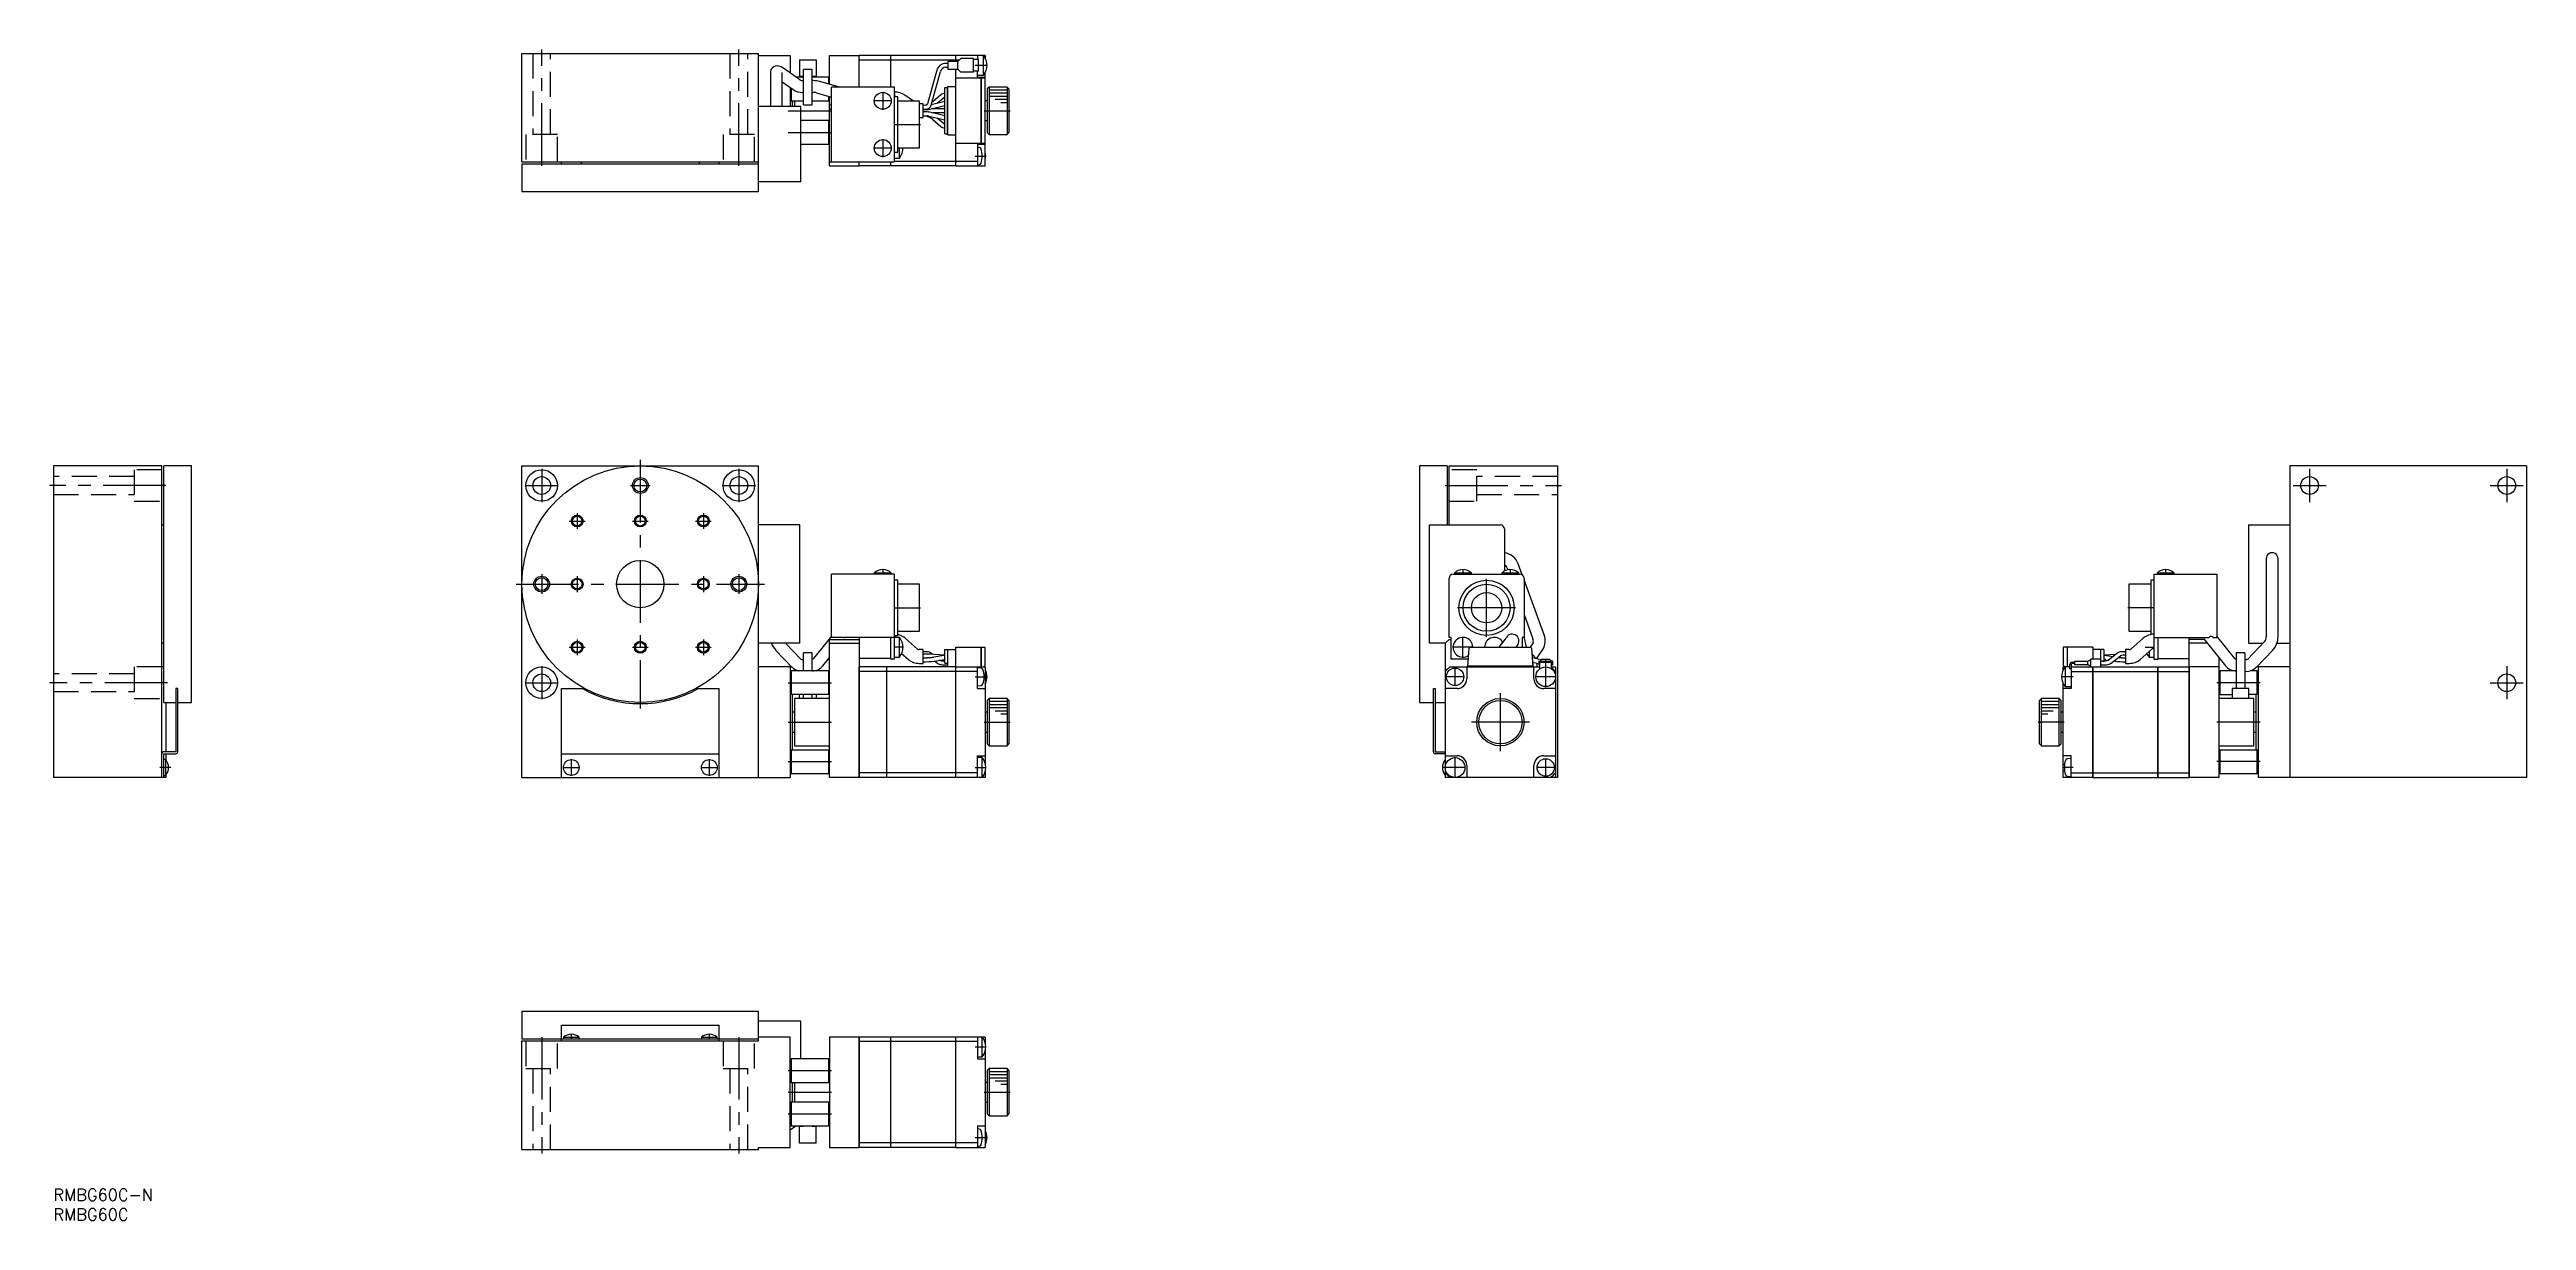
# Model space of a CAD drawing. Extents: x -1 to 627, y -8 to 289.
import ezdxf

# ---------------------------------------------------------------- set-up
doc = ezdxf.new("R2010")
doc.units = 0
doc.header["$LTSCALE"] = 0.5
doc.linetypes.add('CENTER', pattern=[50.8, 31.75, -6.35, 6.35, -6.35])
doc.linetypes.add('DASHED', pattern=[19.05, 12.7, -6.35])
for name, color, linetype in [('MSM_CENTER', 1, 'CENTER'), ('MSM_CONTINUOUS', 7, 'CONTINUOUS'), ('MSM_DASHED', 4, 'DASHED'), ('MSM_NARROW', 5, 'CONTINUOUS'), ('MSM_PART_NUMBER', 7, 'CONTINUOUS')]:
    doc.layers.add(name, color=color, linetype=linetype)
doc.styles.get("Standard").update_dxf_attribs({"font": 'txt.shx', "height": 3, "bigfont": 'bigfont.shx'})

# ---------------------------------------------------------------- blocks, each defined once
blk = doc.blocks.new('*U75')
at = {"layer": 'MSM_PART_NUMBER'}
blk.add_text('RMBG60C-N', height=3, dxfattribs=at).set_placement((0, -3))
blk = doc.blocks.new('*U76')
at = {"layer": 'MSM_PART_NUMBER'}
blk.add_text('RMBG60C', height=3, dxfattribs=at).set_placement((0, -8))

msp = doc.modelspace()

# ---------------------------------------------------------------- linework, layer by layer
at = {"layer": 'MSM_CENTER'}
for p, q in [((123.81, 259.38), (123.81, 288.88)), ((173.81, 259.38), (173.81, 288.88)), ((233.73, 284.88), (236.83, 284.88)), ((210.31, 278.14), (210.31, 273.62)), ((186.31, 273.38), (197.31, 273.38)), ((212.57, 275.88), (208.06, 275.88)), ((236.01, 273.38), (242.61, 273.38)), ((186.31, 267.88), (197.31, 267.88)), ((212.57, 263.88), (208.06, 263.88)), ((210.31, 266.14), (210.31, 261.62)), ((213.27, 269.88), (219.89, 269.88)), ((233.73, 261.88), (236.52, 261.88)), ((123.81, 182.54), (123.81, 174.14)), ((148.81, 184.84), (148.81, 121.84)), ((173.81, 182.54), (173.81, 174.14)), ((572.14, 182.54), (572.14, 174.14)), ((622.14, 182.54), (622.14, 174.14)), ((28.5, 178.34), (-1, 178.34)), ((119.61, 178.34), (128.01, 178.34)), ((146.31, 178.34), (151.31, 178.34)), ((169.61, 178.34), (178.01, 178.34)), ((352.93, 178.34), (382.43, 178.34)), ((567.94, 178.34), (576.34, 178.34)), ((617.94, 178.34), (626.34, 178.34)), ((132.81, 171.34), (132.81, 167.34)), ((164.81, 171.34), (164.81, 167.34)), ((130.81, 169.34), (134.81, 169.34)), ((146.81, 169.34), (150.81, 169.34)), ((162.81, 169.34), (166.81, 169.34)), ((210.31, 157.1), (210.31, 155.78)), ((357.43, 157.1), (357.43, 155.78)), ((369.43, 157.1), (369.43, 155.78)), ((535.64, 157.1), (535.64, 155.78)), ((117.31, 153.34), (180.31, 153.34)), ((123.81, 155.84), (123.81, 150.84)), ((132.81, 155.34), (132.81, 151.34)), ((164.81, 155.34), (164.81, 151.34)), ((173.81, 155.84), (173.81, 150.84)), ((363.43, 139.99), (363.43, 154.69)), ((213.27, 147.34), (219.89, 147.34)), ((370.78, 147.34), (356.08, 147.34)), ((532.68, 147.34), (526.07, 147.34)), ((132.81, 139.34), (132.81, 135.34)), ((164.81, 139.34), (164.81, 135.34)), ((357.43, 134.71), (357.43, 139.96)), ((123.81, 132.54), (123.81, 124.14)), ((130.81, 137.34), (134.81, 137.34)), ((146.81, 137.34), (150.81, 137.34)), ((162.81, 137.34), (166.81, 137.34)), ((215.52, 137.34), (213.21, 137.34)), ((360.05, 137.34), (354.8, 137.34)), ((355.43, 127.52), (355.43, 132.16)), ((378.43, 127.21), (378.43, 134.39)), ((530.44, 137.34), (532.75, 137.34)), ((622.14, 132.54), (622.14, 124.14)), ((28.88, 128.34), (-1, 128.34)), ((119.61, 128.34), (128.01, 128.34)), ((186.31, 128.34), (197.31, 128.34)), ((233.73, 129.84), (236.83, 129.84)), ((357.75, 129.84), (353.11, 129.84)), ((366.93, 110.99), (366.93, 125.69)), ((381.05, 129.84), (375.8, 129.84)), ((512.22, 129.84), (509.12, 129.84)), ((559.64, 128.34), (548.64, 128.34)), ((617.94, 128.34), (626.34, 128.34)), ((186.31, 118.34), (197.31, 118.34)), ((236.01, 118.34), (242.61, 118.34)), ((374.28, 118.34), (359.58, 118.34)), ((509.94, 118.34), (503.34, 118.34)), ((559.64, 118.34), (548.64, 118.34)), ((29.76, 106.84), (27, 106.84)), ((129.21, 106.84), (133.41, 106.84)), ((131.31, 108.94), (131.31, 104.74)), ((164.21, 106.84), (168.41, 106.84)), ((166.31, 108.94), (166.31, 104.74)), ((186.31, 108.34), (197.31, 108.34)), ((233.73, 106.84), (236.52, 106.84)), ((358.05, 106.84), (352.17, 106.84)), ((355.43, 104.21), (355.43, 109.46)), ((380.75, 106.84), (376.11, 106.84)), ((378.43, 104.52), (378.43, 109.16)), ((512.22, 106.84), (509.44, 106.84)), ((559.64, 108.34), (548.64, 108.34)), ((123.81, 38.5), (123.81, 9)), ((131.31, 39.26), (131.31, 37.94)), ((166.31, 39.26), (166.31, 37.94)), ((173.81, 38.5), (173.81, 9)), ((233.73, 36), (236.52, 36)), ((186.31, 30), (197.31, 30)), ((186.31, 24.5), (197.31, 24.5)), ((186.31, 19), (197.31, 19)), ((236.01, 24.5), (242.61, 24.5)), ((233.73, 13), (236.83, 13))]:
    msp.add_line(p, q, dxfattribs=at)
at = {"layer": 'MSM_CONTINUOUS'}
for p, q in [((118.81, 287.88), (178.81, 287.88)), ((118.81, 260.38), (118.81, 287.88)), ((178.81, 252.88), (178.81, 287.88)), ((178.81, 287.38), (186.81, 287.38)), ((181.81, 283.05), (181.81, 274.41)), ((184.81, 274.41), (184.81, 283.05)), ((189.29, 281.19), (185.09, 284.14)), ((186.81, 287.38), (186.81, 282.92)), ((189.21, 286.28), (189.21, 282.1)), ((189.21, 286.28), (193.41, 286.28)), ((190.21, 274.88), (190.21, 283.78)), ((192.41, 283.78), (190.21, 283.78)), ((192.41, 274.88), (192.41, 283.78)), ((193.41, 286.28), (193.41, 282.1)), ((196.81, 280.09), (196.81, 287.38)), ((196.81, 287.38), (204.31, 287.38)), ((204.31, 279.38), (204.31, 287.38)), ((204.36, 287.33), (204.31, 287.33)), ((204.31, 286.28), (204.36, 286.28)), ((204.36, 279.38), (204.36, 287.38)), ((212.31, 287.38), (204.36, 287.38)), ((212.31, 286.22), (204.36, 286.22)), ((212.31, 279.38), (212.31, 287.38)), ((212.36, 287.28), (212.31, 287.28)), ((212.36, 286.18), (212.31, 286.18)), ((212.36, 279.38), (212.36, 287.38)), ((228.81, 287.38), (212.36, 287.38)), ((228.81, 286.22), (212.36, 286.22)), ((223.99, 283.61), (221.63, 275.08)), ((222.59, 274.81), (224.95, 283.34)), ((226.81, 285.38), (226.34, 285.38)), ((226.34, 284.38), (226.81, 284.38)), ((229.31, 285.88), (226.81, 285.88)), ((226.81, 285.88), (226.81, 283.88)), ((226.81, 283.88), (229.31, 283.88)), ((228.81, 285.88), (228.81, 287.38)), ((228.81, 287.28), (228.86, 287.28)), ((228.81, 286.18), (228.86, 286.18)), ((228.81, 259.38), (228.81, 283.88)), ((228.86, 285.88), (228.86, 287.38)), ((236.31, 287.38), (228.86, 287.38)), ((229.66, 286.22), (228.86, 286.22)), ((228.86, 281.63), (228.86, 283.88)), ((229.31, 285.87), (230.06, 286.62)), ((229.31, 283.88), (229.31, 285.87)), ((230.06, 283.13), (229.31, 283.88)), ((233.31, 286.62), (230.06, 286.62)), ((233.31, 283.13), (230.06, 283.13)), ((233.31, 283.13), (233.31, 286.62)), ((234.61, 286.38), (233.31, 286.38)), ((234.61, 283.38), (233.31, 283.38)), ((234.31, 287.38), (234.31, 286.38)), ((234.31, 281.88), (234.31, 283.38)), ((234.61, 283.38), (234.61, 286.38)), ((235.84, 282.38), (235.84, 287.38)), ((236.31, 287.38), (236.31, 286.62)), ((236.31, 259.38), (236.31, 283.13)), ((184.81, 280.66), (187.56, 278.73)), ((186.81, 279.26), (186.81, 274.41)), ((187.11, 279.04), (187.11, 275.88)), ((190.21, 281.88), (188.3, 281.88)), ((189.21, 282.1), (190.21, 282.1)), ((189.97, 278.02), (190.21, 278.02)), ((190.21, 281.02), (190, 281.02)), ((192.41, 282.1), (193.41, 282.1)), ((196.51, 281.88), (192.41, 281.88)), ((192.64, 281), (192.41, 281)), ((192.41, 278), (192.61, 278)), ((193.53, 277.9), (197.31, 276.82)), ((199.3, 279.38), (194.35, 280.79)), ((196.81, 281.58), (196.51, 281.88)), ((196.51, 281.88), (196.51, 280.17)), ((196.51, 277.05), (196.51, 275.88)), ((196.81, 259.38), (196.81, 276.97)), ((213.31, 279.38), (197.31, 279.38)), ((197.31, 260.38), (197.31, 279.38)), ((213.31, 260.38), (213.31, 279.38)), ((214.11, 276.88), (213.31, 276.88)), ((214.11, 262.88), (214.11, 276.88)), ((218.12, 275.83), (215.93, 277.34)), ((225.04, 277.38), (222.98, 275.59)), ((224.14, 275.27), (225.69, 276.62)), ((226.01, 279.28), (226.81, 279.28)), ((226.01, 267.48), (226.01, 279.28)), ((226.76, 267.48), (226.76, 279.28)), ((226.81, 279.53), (228.81, 279.53)), ((226.81, 267.23), (226.81, 279.53)), ((228.86, 281.64), (228.81, 281.64)), ((235.3, 281.63), (228.86, 281.63)), ((234.31, 282.38), (235.84, 282.38)), ((234.31, 281.88), (236.31, 281.88)), ((235.3, 265.13), (235.3, 281.63)), ((235.3, 281.62), (235.31, 281.62)), ((235.31, 265.13), (235.31, 281.63)), ((236.11, 281.63), (235.31, 281.63)), ((236.11, 281.61), (236.11, 281.63)), ((236.11, 281.61), (236.31, 281.61)), ((237.31, 279.38), (236.81, 278.88)), ((236.81, 278.88), (236.81, 267.88)), ((241.81, 279.38), (237.31, 279.38)), ((237.31, 279.38), (237.31, 267.38)), ((241.81, 279.38), (241.81, 267.38)), ((242.31, 278.88), (241.81, 279.38)), ((242.31, 278.88), (242.31, 267.88)), ((189.51, 274.41), (178.81, 274.41)), ((186.81, 276.18), (187.11, 275.88)), ((187.11, 275.88), (190.21, 275.88)), ((187.34, 275.88), (187.34, 274.41)), ((187.91, 275.88), (187.91, 274.41)), ((189.51, 255.38), (189.51, 274.41)), ((196.51, 270.88), (189.51, 270.88)), ((190.21, 274.88), (192.41, 274.88)), ((192.41, 275.88), (196.51, 275.88)), ((196.51, 275.88), (196.81, 276.18)), ((196.81, 270.58), (196.51, 270.88)), ((196.51, 270.88), (196.51, 264.88)), ((196.81, 274.88), (197.31, 274.88)), ((196.81, 273.88), (197.31, 273.88)), ((219.61, 275.83), (214.11, 275.83)), ((219.61, 263.93), (219.61, 275.83)), ((220.51, 275.13), (219.61, 275.13)), ((219.61, 271.63), (220.51, 271.63)), ((220.51, 271.63), (220.51, 275.13)), ((221.17, 274.74), (220.51, 274.73)), ((220.51, 273.73), (221.18, 273.74)), ((220.51, 273.69), (221.53, 273.69)), ((221.53, 273.07), (220.51, 273.07)), ((220.51, 272.07), (221.53, 272.07)), ((222.01, 272.01), (226.01, 271.02)), ((222.25, 273.78), (226.01, 274.71)), ((226.01, 272.05), (222.25, 272.98)), ((226.01, 275.74), (222.62, 274.9)), ((226.01, 273.88), (222.67, 273.88)), ((222.67, 272.88), (226.01, 272.88)), ((222.98, 271.17), (225.04, 269.38)), ((225.69, 270.13), (224.14, 271.48)), ((236.81, 275.88), (236.31, 275.88)), ((236.31, 270.88), (236.81, 270.88)), ((189.51, 264.88), (196.51, 264.88)), ((196.51, 264.88), (196.81, 265.18)), ((214.11, 263.93), (219.61, 263.93)), ((214.54, 261.38), (214.54, 263.93)), ((226.01, 267.48), (226.81, 267.48)), ((226.81, 267.23), (228.81, 267.23)), ((228.81, 265.12), (228.86, 265.12)), ((228.86, 259.38), (228.86, 265.13)), ((228.86, 265.13), (235.3, 265.13)), ((234.31, 264.88), (234.31, 259.38)), ((234.31, 264.88), (236.31, 264.88)), ((234.79, 264.05), (234.31, 264.09)), ((235.3, 265.14), (235.31, 265.14)), ((235.31, 265.13), (236.11, 265.13)), ((236.31, 265.15), (236.11, 265.15)), ((236.11, 265.13), (236.11, 265.15)), ((236.81, 267.88), (237.31, 267.38)), ((237.31, 267.38), (241.81, 267.38)), ((241.81, 267.38), (242.31, 267.88)), ((118.81, 260.38), (178.81, 260.38)), ((118.81, 259.88), (178.81, 259.88)), ((118.81, 259.88), (118.81, 252.88)), ((128.81, 259.88), (128.81, 260.38)), ((133.81, 260.38), (133.81, 259.88)), ((163.81, 259.88), (163.81, 260.38)), ((168.81, 259.88), (168.81, 260.38)), ((196.81, 260.38), (213.31, 260.38)), ((196.81, 259.38), (204.31, 259.38)), ((204.31, 259.38), (204.31, 260.38)), ((204.31, 259.43), (204.36, 259.43)), ((204.36, 259.38), (204.36, 260.38)), ((212.31, 259.38), (204.36, 259.38)), ((212.31, 259.38), (212.31, 260.38)), ((212.36, 259.48), (212.31, 259.48)), ((212.36, 259.38), (212.36, 260.38)), ((228.81, 259.38), (212.36, 259.38)), ((213.31, 262.88), (214.11, 262.88)), ((213.31, 261.38), (214.54, 261.38)), ((228.81, 260.53), (213.31, 260.53)), ((228.81, 260.57), (228.86, 260.57)), ((228.81, 259.48), (228.86, 259.48)), ((234.31, 260.53), (228.86, 260.53)), ((228.86, 259.38), (236.31, 259.38)), ((234.31, 259.67), (234.79, 259.71)), ((118.81, 252.88), (178.81, 252.88)), ((189.51, 255.38), (178.81, 255.38)), ((27.5, 183.34), (0, 183.34)), ((0, 183.34), (0, 104.34)), ((27.5, 104.34), (27.5, 183.34)), ((35, 183.34), (28, 183.34)), ((28, 123.34), (28, 183.34)), ((35, 123.34), (35, 183.34)), ((118.81, 104.34), (118.81, 183.34)), ((118.81, 183.34), (178.81, 183.34)), ((178.81, 104.34), (178.81, 183.34)), ((346.43, 183.34), (346.43, 123.34)), ((353.43, 183.34), (346.43, 183.34)), ((353.43, 183.34), (353.43, 168.34)), ((353.93, 168.34), (353.93, 183.34)), ((353.93, 183.34), (381.43, 183.34)), ((381.43, 183.34), (381.43, 104.34)), ((627.14, 183.34), (567.14, 183.34)), ((567.14, 183.34), (567.14, 104.34)), ((627.14, 183.34), (627.14, 104.34)), ((28, 168.34), (27.5, 168.34)), ((189.31, 168.34), (178.81, 168.34)), ((189.31, 138.34), (189.31, 168.34)), ((348.93, 168.34), (366.96, 168.34)), ((348.93, 138.34), (348.93, 168.34)), ((367.96, 167.34), (367.96, 156.65)), ((556.64, 168.34), (567.14, 168.34)), ((556.64, 168.34), (556.64, 138.34)), ((368.65, 157.44), (368.81, 156.97)), ((372.48, 155.67), (371.47, 158.46)), ((561.14, 159.77), (561.14, 139.94)), ((564.14, 139.94), (564.14, 159.77)), ((197.31, 139.84), (197.31, 155.84)), ((213.31, 155.84), (197.31, 155.84)), ((212.46, 156.13), (208.16, 156.13)), ((208.16, 156.13), (208.16, 155.84)), ((212.46, 155.84), (212.46, 156.13)), ((213.31, 134.34), (213.31, 155.84)), ((214.11, 154.34), (213.31, 154.34)), ((214.11, 140.34), (214.11, 154.34)), ((219.61, 153.29), (214.11, 153.29)), ((219.61, 141.39), (219.61, 153.29)), ((353.93, 139.84), (353.93, 154.84)), ((354.93, 155.84), (371.93, 155.84)), ((359.58, 156.13), (355.28, 156.13)), ((355.28, 156.13), (355.28, 155.84)), ((359.58, 155.84), (359.58, 156.13)), ((371.58, 156.13), (367.28, 156.13)), ((367.28, 156.13), (367.28, 155.84)), ((371.58, 155.84), (371.58, 156.13)), ((372.93, 154.84), (372.93, 139.84)), ((378.01, 140.45), (372.93, 154.44)), ((531.84, 153.29), (526.34, 153.29)), ((526.34, 153.29), (526.34, 141.39)), ((532.64, 154.34), (531.84, 154.34)), ((531.84, 154.34), (531.84, 140.52)), ((532.64, 155.84), (532.64, 134.34)), ((532.64, 155.84), (548.64, 155.84)), ((533.49, 156.13), (533.49, 155.84)), ((537.79, 156.13), (533.49, 156.13)), ((537.79, 155.84), (537.79, 156.13)), ((548.64, 155.84), (548.64, 139.84)), ((372.93, 145.66), (375.19, 139.43)), ((27.5, 138.34), (28, 138.34)), ((189.31, 138.34), (178.81, 138.34)), ((189.5, 134.32), (185.63, 138.34)), ((197.31, 140.12), (192.77, 134.47)), ((196.81, 104.34), (196.81, 139.34)), ((196.81, 139.34), (204.31, 139.34)), ((196.81, 138.34), (204.31, 138.34)), ((214.54, 139.84), (197.31, 139.84)), ((200.53, 139.34), (200.66, 139.5)), ((204.31, 139.84), (204.31, 104.34)), ((212.31, 134.34), (212.31, 139.84)), ((213.31, 140.34), (214.11, 140.34)), ((214.11, 141.39), (219.61, 141.39)), ((214.54, 134.84), (214.54, 139.84)), ((219.12, 136.86), (216.1, 139.54)), ((352.93, 138.34), (348.93, 138.34)), ((352.93, 138.34), (353.93, 139.34)), ((352.93, 138.34), (352.93, 104.34)), ((354.43, 139.84), (353.93, 139.84)), ((353.93, 139.34), (354.43, 139.34)), ((354.43, 134.34), (354.43, 139.84)), ((368.07, 139.3), (366.54, 137.34)), ((372.43, 139.84), (372.43, 137.34)), ((372.93, 139.84), (372.43, 139.84)), ((373.56, 137.34), (372.93, 140.1)), ((375.22, 138.47), (374.45, 137.34)), ((526.34, 141.39), (531.84, 141.39)), ((529.86, 139.54), (526.84, 136.86)), ((532.64, 139.84), (546.67, 139.84)), ((533.64, 139.84), (533.64, 134.34)), ((541.64, 104.34), (541.64, 139.84)), ((545.42, 139.34), (541.64, 139.34)), ((546.23, 138.34), (541.64, 138.34)), ((545.29, 139.5), (550.84, 132.59)), ((547.73, 139.84), (548.64, 139.84)), ((553.18, 134.47), (548.64, 140.12)), ((560.65, 138.67), (556.45, 134.32)), ((556.64, 138.34), (560.33, 138.34)), ((563.86, 138.34), (567.14, 138.34)), ((28, 132.34), (27.5, 132.34)), ((186.81, 132.34), (178.81, 132.34)), ((183.14, 136.59), (187.34, 132.24)), ((186.81, 132.34), (186.81, 104.34)), ((190.21, 134.22), (189.91, 134.21)), ((190.21, 131.34), (190.21, 135.92)), ((192.41, 135.92), (190.21, 135.92)), ((192.41, 131.34), (192.41, 135.92)), ((192.54, 134.35), (192.41, 134.35)), ((195.11, 132.59), (196.81, 134.71)), ((212.31, 134.45), (204.31, 134.45)), ((204.36, 132.29), (204.31, 132.29)), ((204.36, 104.34), (204.36, 132.34)), ((211.31, 132.34), (204.36, 132.34)), ((211.31, 104.34), (211.31, 132.34)), ((211.36, 132.24), (211.31, 132.24)), ((228.81, 132.34), (211.36, 132.34)), ((211.36, 104.34), (211.36, 132.34)), ((213.31, 134.34), (212.31, 134.34)), ((213.31, 134.84), (214.54, 134.84)), ((215.09, 135.76), (216.8, 134.24)), ((220.51, 136.74), (219.55, 136.74)), ((219.55, 133.24), (220.51, 133.24)), ((220.51, 133.24), (220.51, 136.74)), ((221.18, 136.2), (220.51, 136.2)), ((221.53, 135.58), (220.51, 135.58)), ((220.56, 134.61), (220.51, 134.61)), ((220.51, 133.65), (220.56, 133.65)), ((222.03, 134.69), (221.53, 134.65)), ((226.01, 135.34), (222.16, 135.56)), ((222.94, 135.51), (222.42, 135.93)), ((225.29, 135.16), (223.23, 134.83)), ((223.39, 133.84), (225.45, 134.18)), ((223.42, 133.85), (224.16, 133.26)), ((224.58, 134.04), (226.01, 134.04)), ((225.45, 134.18), (226.01, 134.26)), ((226.01, 133.29), (226.01, 136.74)), ((226.01, 136.74), (226.76, 136.74)), ((226.01, 133.29), (226.81, 133.29)), ((226.34, 132.84), (226.81, 132.84)), ((226.76, 136.69), (226.76, 136.74)), ((226.76, 136.69), (226.81, 136.69)), ((226.81, 132.34), (226.81, 136.74)), ((226.81, 136.74), (228.81, 136.74)), ((228.81, 104.34), (228.81, 137.34)), ((228.81, 137.34), (235.3, 137.34)), ((228.81, 132.24), (228.86, 132.24)), ((228.86, 132.34), (236.31, 132.34)), ((228.86, 104.34), (228.86, 132.34)), ((234.31, 126.84), (234.31, 132.34)), ((235.29, 132), (234.31, 132.09)), ((235.3, 132.34), (235.3, 137.34)), ((235.3, 137.33), (235.31, 137.33)), ((235.31, 132.34), (235.31, 137.34)), ((235.31, 137.34), (236.31, 137.34)), ((236.31, 132.64), (236.11, 132.64)), ((236.11, 132.34), (236.11, 132.64)), ((236.31, 132.64), (236.31, 137.34)), ((236.31, 132.34), (236.31, 107.73)), ((354.08, 132.34), (376.93, 132.34)), ((358.82, 134.34), (354.43, 134.34)), ((358.43, 132.34), (358.43, 129.34)), ((358.68, 132.34), (359.01, 137.06)), ((358.7, 132.64), (375.16, 132.64)), ((359.31, 137.34), (374.55, 137.34)), ((374.85, 137.06), (375.18, 132.34)), ((377.26, 134.11), (375.02, 134.61)), ((375.09, 133.56), (376.68, 133.21)), ((375.34, 132.34), (375.13, 133.56)), ((375.13, 133), (375.21, 133.11)), ((375.43, 129.34), (375.43, 132.34)), ((376.06, 134.37), (377.7, 136.79)), ((376.36, 132.34), (376.18, 133.32)), ((376.68, 133.84), (376.68, 132.83)), ((376.68, 133.84), (380.17, 133.84)), ((376.68, 132.84), (376.93, 132.84)), ((376.93, 131.84), (376.93, 133.54)), ((376.93, 133.54), (379.93, 133.54)), ((377.43, 134.34), (379.42, 134.34)), ((379.93, 131.84), (379.93, 133.54)), ((379.93, 132.84), (380.17, 132.84)), ((379.93, 132.34), (380.93, 132.34)), ((380.17, 133.84), (380.17, 132.83)), ((380.93, 132.34), (380.93, 104.34)), ((509.64, 137.34), (509.64, 132.64)), ((510.64, 137.34), (509.64, 137.34)), ((509.84, 132.64), (509.64, 132.64)), ((509.64, 131.58), (509.64, 132.34)), ((511.34, 132.34), (509.64, 132.34)), ((509.84, 132.64), (509.84, 132.34)), ((510.12, 132.34), (510.12, 127.34)), ((510.64, 137.34), (510.64, 132.34)), ((510.65, 137.33), (510.64, 137.33)), ((510.65, 137.34), (510.65, 132.34)), ((517.14, 137.34), (510.65, 137.34)), ((511.34, 131.84), (511.34, 132.94)), ((511.64, 132.94), (511.64, 126.84)), ((511.64, 132.34), (517.09, 132.34)), ((511.94, 133.54), (512.64, 133.54)), ((512.64, 133.24), (511.94, 133.24)), ((512.64, 133.84), (515.82, 133.84)), ((512.64, 132.84), (512.64, 133.84)), ((515.82, 132.84), (512.64, 132.84)), ((515.89, 132.83), (515.89, 133.84)), ((519.14, 134.34), (516.64, 134.34)), ((516.64, 132.34), (516.64, 134.34)), ((517.09, 132.34), (517.09, 104.34)), ((517.09, 132.33), (517.14, 132.33)), ((517.14, 132.24), (517.09, 132.24)), ((517.14, 137.34), (517.14, 134.34)), ((519.14, 136.74), (517.14, 136.74)), ((517.14, 132.34), (533.59, 132.34)), ((517.14, 132.34), (517.14, 104.34)), ((519.14, 136.74), (519.14, 132.34)), ((519.19, 136.69), (519.14, 136.69)), ((519.61, 133.84), (519.14, 133.84)), ((519.14, 132.84), (519.61, 132.84)), ((519.94, 136.74), (519.19, 136.74)), ((519.19, 136.74), (519.19, 136.69)), ((519.94, 136.74), (519.94, 133.84)), ((523.01, 135.51), (519.94, 135.34)), ((519.94, 134.04), (521.16, 134.04)), ((520.51, 134.18), (521.21, 134.06)), ((522.26, 134.91), (520.67, 135.16)), ((523.53, 135.93), (521.18, 134.04)), ((521.8, 133.26), (524.16, 135.15)), ((522.54, 133.85), (522.57, 133.84)), ((523.62, 134.71), (523.93, 134.69)), ((524.42, 134.65), (523.93, 134.69)), ((524.42, 134.65), (525.39, 134.61)), ((525.44, 136.2), (524.77, 136.2)), ((525.44, 135.36), (524.78, 135.35)), ((525.44, 134.61), (525.39, 134.61)), ((525.39, 133.65), (525.44, 133.65)), ((526.4, 136.74), (525.44, 136.74)), ((525.44, 136.74), (525.44, 133.24)), ((525.44, 133.24), (526.4, 133.24)), ((529.16, 134.24), (532.18, 136.92)), ((531.42, 136.24), (531.42, 134.84)), ((531.42, 134.84), (532.64, 134.84)), ((532.64, 134.34), (533.64, 134.34)), ((533.59, 132.34), (533.59, 104.34)), ((533.59, 132.24), (533.64, 132.24)), ((533.64, 134.45), (541.64, 134.45)), ((533.64, 132.34), (541.59, 132.34)), ((533.64, 132.34), (533.64, 104.34)), ((541.59, 132.34), (541.59, 104.34)), ((541.64, 132.29), (541.59, 132.29)), ((549.14, 132.34), (541.64, 132.34)), ((549.14, 134.71), (549.14, 104.34)), ((553.54, 134.35), (553.41, 134.35)), ((555.74, 135.92), (553.54, 135.92)), ((553.54, 135.92), (553.54, 126.84)), ((555.74, 135.92), (555.74, 126.84)), ((556.05, 134.21), (555.74, 134.22)), ((558.61, 132.24), (562.81, 136.59)), ((567.14, 132.34), (559.14, 132.34)), ((559.14, 132.34), (559.14, 104.34)), ((31.5, 126.84), (31, 126.84)), ((31, 126.84), (31, 110.84)), ((31.5, 110.84), (31.5, 126.84)), ((128.81, 126.84), (134.12, 126.84)), ((128.81, 104.34), (128.81, 126.84)), ((163.51, 126.84), (168.81, 126.84)), ((168.81, 104.34), (168.81, 126.84)), ((187.11, 131.34), (186.81, 131.04)), ((186.81, 125.64), (187.11, 125.34)), ((196.51, 131.34), (187.11, 131.34)), ((187.11, 131.34), (187.11, 125.34)), ((192.41, 131.34), (192.71, 131.36)), ((196.81, 131.04), (196.51, 131.34)), ((196.51, 131.34), (196.51, 125.34)), ((196.51, 125.34), (196.81, 125.64)), ((204.31, 131.24), (204.36, 131.24)), ((211.31, 131.18), (204.36, 131.18)), ((211.36, 131.14), (211.31, 131.14)), ((228.81, 131.18), (211.36, 131.18)), ((228.81, 131.14), (228.86, 131.14)), ((234.31, 131.18), (228.86, 131.18)), ((234.31, 127.59), (235.29, 127.67)), ((234.31, 126.84), (236.31, 126.84)), ((349.93, 126.84), (350.43, 126.84)), ((349.93, 110.84), (349.93, 126.84)), ((350.43, 126.84), (350.43, 110.84)), ((355.93, 126.84), (352.93, 126.84)), ((380.93, 126.84), (377.93, 126.84)), ((509.64, 104.34), (509.64, 128.09)), ((511.64, 126.84), (509.64, 126.84)), ((510.12, 127.34), (511.64, 127.34)), ((511.64, 131.84), (511.34, 131.84)), ((511.64, 131.18), (517.09, 131.18)), ((517.14, 131.14), (517.09, 131.14)), ((517.14, 131.18), (533.59, 131.18)), ((533.59, 131.14), (533.64, 131.14)), ((533.64, 131.18), (541.59, 131.18)), ((541.59, 131.24), (541.64, 131.24)), ((549.44, 131.34), (549.14, 131.04)), ((549.14, 125.64), (549.44, 125.34)), ((553.54, 131.34), (549.44, 131.34)), ((549.44, 125.34), (549.44, 131.34)), ((556.74, 126.84), (552.54, 126.84)), ((552.54, 126.84), (552.54, 124.34)), ((553.25, 131.36), (553.54, 131.34)), ((555.74, 131.23), (555.88, 131.22)), ((556.74, 124.34), (556.74, 126.84)), ((558.84, 131.34), (557.07, 131.34)), ((559.14, 131.04), (558.84, 131.34)), ((558.84, 125.34), (558.84, 131.34)), ((558.84, 125.34), (559.14, 125.64)), ((28, 123.34), (31, 123.34)), ((28.5, 123.34), (28.5, 110.84)), ((31.5, 123.34), (35, 123.34)), ((196.51, 125.34), (186.81, 125.34)), ((187.34, 125.34), (187.34, 111.34)), ((187.91, 120.84), (187.34, 120.84)), ((187.91, 124.34), (187.91, 112.34)), ((196.81, 124.34), (187.91, 124.34)), ((189.21, 124.34), (189.21, 125.34)), ((190.21, 124.34), (190.21, 125.34)), ((192.41, 124.34), (192.41, 125.34)), ((193.41, 125.34), (193.41, 124.34)), ((236.81, 120.84), (236.31, 120.84)), ((237.31, 124.34), (236.81, 123.84)), ((236.81, 123.84), (236.81, 112.84)), ((241.81, 124.34), (237.31, 124.34)), ((237.31, 124.34), (237.31, 112.34)), ((241.81, 124.34), (241.81, 112.34)), ((242.31, 123.84), (241.81, 124.34)), ((242.31, 123.84), (242.31, 112.84)), ((346.43, 123.34), (349.93, 123.34)), ((350.43, 123.34), (352.93, 123.34)), ((504.14, 124.34), (503.64, 123.84)), ((503.64, 112.84), (503.64, 123.84)), ((508.64, 124.34), (504.14, 124.34)), ((504.14, 112.34), (504.14, 124.34)), ((509.14, 123.84), (508.64, 124.34)), ((508.64, 112.34), (508.64, 124.34)), ((509.14, 112.84), (509.14, 123.84)), ((509.64, 120.84), (509.14, 120.84)), ((558.04, 124.34), (549.14, 124.34)), ((549.44, 125.34), (552.54, 125.34)), ((559.14, 125.34), (556.74, 125.34)), ((558.04, 112.34), (558.04, 124.34)), ((558.61, 120.84), (558.04, 120.84)), ((558.61, 111.34), (558.61, 125.34)), ((187.34, 115.84), (187.91, 115.84)), ((236.31, 115.84), (236.81, 115.84)), ((509.14, 115.84), (509.64, 115.84)), ((558.04, 115.84), (558.61, 115.84)), ((31, 110.84), (28, 110.84)), ((28, 104.34), (28, 110.34)), ((28, 110.34), (31, 110.34)), ((28.44, 108.84), (28, 108.84)), ((28.44, 108.84), (28.44, 104.84)), ((28.5, 110.34), (28.5, 108.76)), ((128.81, 110.34), (168.81, 110.34)), ((186.81, 111.34), (196.51, 111.34)), ((187.11, 111.34), (186.81, 111.04)), ((187.11, 111.34), (187.11, 105.34)), ((187.91, 112.34), (196.81, 112.34)), ((196.81, 111.04), (196.51, 111.34)), ((196.51, 111.34), (196.51, 105.34)), ((234.31, 109.84), (236.31, 109.84)), ((234.31, 104.34), (234.31, 109.84)), ((235.54, 109.34), (234.31, 109.34)), ((235.54, 104.34), (235.54, 109.34)), ((236.81, 112.84), (237.31, 112.34)), ((237.31, 112.34), (241.81, 112.34)), ((241.81, 112.34), (242.31, 112.84)), ((350.43, 110.84), (352.93, 110.84)), ((352.93, 110.34), (350.43, 110.34)), ((352.93, 109.84), (355.93, 109.84)), ((358.43, 107.34), (358.43, 104.34)), ((375.43, 104.34), (375.43, 107.34)), ((377.93, 109.84), (380.93, 109.84)), ((503.64, 112.84), (504.14, 112.34)), ((504.14, 112.34), (508.64, 112.34)), ((508.64, 112.34), (509.14, 112.84)), ((511.64, 109.84), (509.64, 109.84)), ((511.64, 109.09), (510.67, 109)), ((511.64, 104.34), (511.64, 109.84)), ((549.14, 112.34), (558.04, 112.34)), ((549.44, 111.34), (549.14, 111.04)), ((549.44, 111.34), (559.14, 111.34)), ((549.44, 105.34), (549.44, 111.34)), ((559.14, 111.04), (558.84, 111.34)), ((558.84, 105.34), (558.84, 111.34)), ((28.5, 104.34), (0, 104.34)), ((27.5, 104.39), (27.55, 104.39)), ((27.55, 104.34), (27.55, 104.39)), ((28, 104.84), (28.44, 104.84)), ((28.5, 104.91), (28.5, 104.34)), ((118.81, 104.34), (186.81, 104.34)), ((186.81, 105.64), (187.11, 105.34)), ((187.11, 105.34), (196.51, 105.34)), ((196.51, 105.34), (196.81, 105.64)), ((204.31, 104.34), (196.81, 104.34)), ((204.36, 105.44), (204.31, 105.44)), ((204.31, 104.39), (204.36, 104.39)), ((211.31, 105.49), (204.36, 105.49)), ((211.31, 104.34), (204.36, 104.34)), ((211.36, 105.53), (211.31, 105.53)), ((211.36, 104.44), (211.31, 104.44)), ((228.81, 105.49), (211.36, 105.49)), ((228.81, 104.34), (211.36, 104.34)), ((228.81, 105.53), (228.86, 105.53)), ((228.81, 104.44), (228.86, 104.44)), ((234.31, 105.49), (228.86, 105.49)), ((236.31, 104.34), (228.86, 104.34)), ((236.31, 105.95), (236.31, 104.34)), ((381.43, 104.34), (352.93, 104.34)), ((517.09, 104.34), (509.64, 104.34)), ((510.67, 104.67), (511.64, 104.59)), ((511.64, 105.49), (517.09, 105.49)), ((517.14, 105.53), (517.09, 105.53)), ((517.14, 104.44), (517.09, 104.44)), ((517.14, 105.49), (533.59, 105.49)), ((517.14, 104.34), (533.59, 104.34)), ((533.59, 105.53), (533.64, 105.53)), ((533.59, 104.44), (533.64, 104.44)), ((533.64, 105.49), (541.59, 105.49)), ((533.64, 104.34), (541.59, 104.34)), ((541.64, 105.44), (541.59, 105.44)), ((541.59, 104.39), (541.64, 104.39)), ((549.14, 104.34), (541.64, 104.34)), ((549.14, 105.64), (549.44, 105.34)), ((549.44, 105.34), (558.84, 105.34)), ((558.84, 105.34), (559.14, 105.64)), ((627.14, 104.34), (559.14, 104.34)), ((118.81, 45), (118.81, 38)), ((178.81, 45), (118.81, 45)), ((178.81, 37.5), (178.81, 45)), ((178.81, 38), (118.81, 38)), ((128.81, 41.5), (168.81, 41.5)), ((128.81, 37.5), (128.81, 41.5)), ((129.31, 38.44), (133.31, 38.44)), ((129.31, 38.44), (129.31, 38)), ((133.31, 38), (133.31, 38.44)), ((164.31, 38.44), (164.31, 38)), ((164.31, 38.44), (168.31, 38.44)), ((168.31, 38), (168.31, 38.44)), ((168.81, 37.5), (168.81, 41.5)), ((189.51, 42.5), (178.81, 42.5)), ((186.81, 38.5), (178.81, 38.5)), ((186.81, 10.5), (186.81, 38.5)), ((189.51, 33), (189.51, 42.5)), ((196.81, 38.5), (196.81, 10.5)), ((204.31, 38.5), (196.81, 38.5)), ((204.31, 38.5), (204.31, 10.5)), ((204.36, 38.45), (204.31, 38.45)), ((212.31, 38.5), (204.36, 38.5)), ((204.36, 10.5), (204.36, 38.5)), ((212.31, 10.5), (212.31, 38.5)), ((212.36, 38.4), (212.31, 38.4)), ((212.36, 10.5), (212.36, 38.5)), ((228.81, 38.5), (212.36, 38.5)), ((228.81, 10.5), (228.81, 38.5)), ((228.81, 38.4), (228.86, 38.4)), ((236.31, 38.5), (228.86, 38.5)), ((228.86, 10.5), (228.86, 38.5)), ((234.31, 38.5), (234.31, 33)), ((235.54, 33.5), (235.54, 38.5)), ((236.31, 38.5), (236.31, 36.89)), ((118.81, 10), (118.81, 37.5)), ((118.81, 37.5), (178.81, 37.5)), ((128.81, 37.55), (168.81, 37.55)), ((187.11, 33), (186.81, 32.7)), ((196.51, 33), (187.11, 33)), ((187.11, 33), (187.11, 27)), ((196.81, 32.7), (196.51, 33)), ((196.51, 33), (196.51, 27)), ((204.31, 37.4), (204.36, 37.4)), ((212.31, 37.35), (204.36, 37.35)), ((212.36, 37.31), (212.31, 37.31)), ((228.81, 37.35), (212.36, 37.35)), ((228.81, 37.31), (228.86, 37.31)), ((234.31, 37.35), (228.86, 37.35)), ((234.31, 33.5), (235.54, 33.5)), ((234.31, 33), (236.31, 33)), ((236.31, 35.11), (236.31, 10.5)), ((186.81, 27.3), (187.11, 27)), ((187.11, 27), (196.51, 27)), ((187.34, 27), (187.34, 22)), ((187.91, 27), (187.91, 22)), ((196.51, 27), (196.81, 27.3)), ((236.81, 27), (236.31, 27)), ((237.31, 30.5), (236.81, 30)), ((236.81, 30), (236.81, 19)), ((241.81, 30.5), (237.31, 30.5)), ((237.31, 30.5), (237.31, 18.5)), ((242.31, 30), (241.81, 30.5)), ((241.81, 30.5), (241.81, 18.5)), ((242.31, 30), (242.31, 19)), ((187.11, 22), (186.81, 21.7)), ((196.51, 22), (187.11, 22)), ((187.11, 22), (187.11, 16)), ((196.81, 21.7), (196.51, 22)), ((196.51, 22), (196.51, 16)), ((236.31, 22), (236.81, 22)), ((236.81, 19), (237.31, 18.5)), ((241.81, 18.5), (242.31, 19)), ((186.81, 16.3), (187.11, 16)), ((186.81, 14.96), (188.3, 16)), ((187.11, 16), (196.51, 16)), ((190.21, 15.78), (189.21, 15.78)), ((189.21, 11.6), (189.21, 15.78)), ((190.21, 15.78), (190.21, 16)), ((192.41, 15.78), (192.41, 16)), ((193.41, 15.78), (192.41, 15.78)), ((193.41, 11.6), (193.41, 15.78)), ((196.51, 16), (196.81, 16.3)), ((234.31, 16), (234.31, 10.5)), ((234.31, 16), (236.31, 16)), ((234.79, 15.17), (234.31, 15.21)), ((237.31, 18.5), (241.81, 18.5)), ((118.81, 10), (178.81, 10)), ((178.81, 10), (178.81, 10.5)), ((178.81, 10.5), (186.81, 10.5)), ((193.41, 11.6), (189.21, 11.6)), ((196.81, 10.5), (204.31, 10.5)), ((204.36, 11.6), (204.31, 11.6)), ((204.31, 10.55), (204.36, 10.55)), ((212.31, 11.65), (204.36, 11.65)), ((212.31, 10.5), (204.36, 10.5)), ((212.36, 11.69), (212.31, 11.69)), ((212.36, 10.6), (212.31, 10.6)), ((228.81, 11.65), (212.36, 11.65)), ((228.81, 10.5), (212.36, 10.5)), ((228.81, 11.69), (228.86, 11.69)), ((228.81, 10.6), (228.86, 10.6)), ((234.31, 11.65), (228.86, 11.65)), ((228.86, 10.5), (236.31, 10.5)), ((234.31, 10.79), (234.79, 10.83))]:
    msp.add_line(p, q, dxfattribs=at)
for centre, radius in [((210.31, 275.88), 2.15), ((210.31, 263.88), 2.15), ((148.81, 153.34), 30), ((123.81, 178.34), 4), ((173.81, 178.34), 4), ((123.81, 178.34), 2.25), ((148.81, 178.34), 1.62), ((173.81, 178.34), 2.25), ((572.14, 178.34), 2.25), ((622.14, 178.34), 2.25), ((132.81, 169.34), 1.23), ((148.81, 169.34), 1.23), ((164.81, 169.34), 1.23), ((148.81, 153.34), 6), ((123.81, 153.34), 1.62), ((132.81, 153.34), 1.23), ((164.81, 153.34), 1.23), ((173.81, 153.34), 1.62), ((363.43, 147.34), 7), ((363.43, 147.34), 5.95), ((363.43, 147.34), 3.85), ((132.81, 137.34), 1.23), ((148.81, 137.34), 1.23), ((164.81, 137.34), 1.23), ((123.81, 128.34), 4), ((355.43, 129.84), 2.21), ((378.43, 129.84), 2.5), ((123.81, 128.34), 2.25), ((622.14, 128.34), 2.25), ((366.93, 118.34), 6), ((366.93, 118.34), 5.5), ((131.31, 106.84), 2), ((166.31, 106.84), 2), ((355.43, 106.84), 2.5), ((378.43, 106.84), 2.21)]:
    msp.add_circle(centre, radius, dxfattribs=at)
for centre, radius, start, end in [((183.51, 283.07), 1.69, 135.44027, 180.68667), ((183.5, 283.04), 1.71, 75.63862, 134.56379), ((182.99, 281.28), 3.54, 53.80576, 74.78964), ((226.34, 282.93), 2.45, 89.8947, 163.88253), ((226.33, 282.94), 1.44, 89.38505, 163.85267), ((232.71, 284.88), 4, 321.31781, 38.68219), ((189.94, 282.4), 4.38, 236.98958, 270.39844), ((189.98, 282.62), 1.6, 244.05189, 270.77003), ((192.64, 273.72), 4.28, 77.9512, 90.36372), ((192.67, 274.09), 6.91, 75.85833, 90.21776), ((213.34, 273.35), 4.75, 57.02927, 90.33691), ((202.47, 276.61), 10.92, 1.41512, 6.61734), ((226.36, 275.84), 2.02, 99.80884, 130.71315), ((226.47, 275.66), 1.24, 111.56028, 128.78509), ((220.55, 268.34), 3.73, 49.40376, 89.77085), ((221.17, 275.22), 0.481, 270.43176, 342.74051), ((221.17, 275.23), 1.49, 270.70036, 343.82006), ((221.46, 277.24), 3.56, 271.1321, 282.72859), ((221.46, 269.51), 3.56, 77.26959, 88.86972), ((221.46, 269.48), 2.59, 77.78209, 88.36183), ((226.42, 271.01), 1.14, 230.45615, 249.19357), ((211.41, 263.88), 4, 321.31781, 0.71622), ((226.38, 270.97), 2.08, 229.74118, 259.5219), ((234.74, 263.55), 0.5, 17.66715, 85.14629), ((234.74, 260.21), 0.5, 274.85371, 342.33285), ((229.5, 261.88), 6, 342.33285, 17.66715), ((232.41, 261.88), 4, 347.16143, 12.83857), ((366.96, 167.34), 1, 0, 90), ((210.31, 154.04), 3, 44.22004, 135.77996), ((357.43, 154.04), 3, 44.22004, 135.77996), ((369.43, 154.04), 3, 44.22004, 135.77996), ((367.36, 156.97), 4.37, 19.98, 82.10115), ((367.36, 156.97), 1.37, 19.98, 64.07488), ((535.64, 154.04), 3, 44.22004, 135.77996), ((562.64, 159.8), 1.5, 359.12911, 180.86975), ((354.93, 154.84), 1, 90, 180), ((371.93, 154.84), 1, 0, 90), ((186.62, 139.88), 4.78, 198.77781, 223.40315), ((308.8, 131.85), 95.81, 174.9201, 175.22021), ((116.78, 147.16), 96.84, 355.66452, 355.96114), ((213.04, 135.94), 4.72, 49.63847, 76.66953), ((211.41, 137.34), 4, 321.31781, 38.68219), ((357.43, 137.34), 2.5, 360, 305.6648), ((365.43, 137.34), 2.5, 31.6009, 180), ((386.42, 125.5), 22.96, 139.8336, 143.05452), ((369.9, 138.9), 1.75, 27.89277, 126.16747), ((369.02, 139.14), 2.65, 317.34006, 352.53296), ((369.92, 138.9), 1.73, 356.32097, 28.04666), ((374.04, 138.92), 1.26, 339.40925, 23.86444), ((374.17, 138.93), 4.13, 328.76855, 21.56416), ((532.68, 136.34), 4.26, 101.29838, 131.37161), ((532.83, 137.15), 3.51, 93.16741, 106.4531), ((547.03, 139.74), 0.364, 71.35139, 164.68969), ((546.41, 137.53), 2.66, 60.21075, 74.06839), ((559.18, 139.97), 1.96, 319.5322, 359.22905), ((559.2, 139.96), 4.94, 316.97028, 359.75801), ((189.85, 134.77), 3.56, 225.19914, 254.28581), ((189.86, 134.81), 0.604, 233.72953, 274.53089), ((192.53, 134.67), 0.317, 272.1789, 319.92354), ((192.53, 134.67), 3.32, 273.06105, 321.12698), ((219.55, 137.5), 4.26, 229.8393, 270.11466), ((219.53, 137.49), 0.753, 236.44492, 271.57295), ((220.59, 146.6), 11.98, 269.89538, 274.53789), ((220.67, 152.42), 18.77, 269.66386, 278.30614), ((221.32, 133.82), 2.38, 62.43331, 93.40224), ((221.54, 124.81), 10.76, 86.71111, 90.02613), ((220.32, 153.89), 19.28, 275.09008, 278.67694), ((225.37, 135.23), 2.32, 238.29631, 263.94165), ((225.47, 135.75), 1.85, 248.32052, 261.7481), ((226.28, 140.34), 7.5, 261.20196, 270.5138), ((226.2, 139.69), 5.85, 260.22758, 268.19434), ((229.16, 110.87), 24.6, 97.34838, 99.06115), ((235.24, 131.51), 0.5, 17.66715, 85.14629), ((366.93, 118.34), 19, 132.5369, 137.4631), ((359.31, 137.04), 0.3, 90, 176), ((374.55, 137.04), 0.3, 4, 90), ((373.63, 133.42), 2.5, 23.24577, 57.98709), ((376.61, 134.76), 0.925, 274.52719, 332.8741), ((376.54, 131.62), 1.23, 71.33183, 83.09285), ((380.25, 134.76), 0.931, 207.13867, 265.17848), ((380.27, 131.81), 1.02, 95.16236, 109.22395), ((366.93, 118.34), 19, 42.5369, 46.82645), ((513.24, 129.84), 4, 141.31781, 218.68219), ((511.94, 132.94), 0.6, 90, 180), ((511.94, 132.94), 0.3, 90, 180), ((515.82, 134.76), 0.92, 270, 333.03762), ((515.82, 131.92), 0.92, 85.63632, 90), ((515.82, 131.91), 0.925, 27.35332, 85.54911), ((519.75, 138.85), 5.02, 268.40458, 286.56414), ((519.89, 137.28), 4.45, 266.3949, 295.3788), ((516.74, 110.49), 24.98, 80.95208, 82.63869), ((516.93, 111.75), 22.72, 80.92982, 82.37877), ((525.3, 152.64), 18.99, 261.73752, 270.4308), ((524.62, 133.86), 2.34, 86.30563, 117.85883), ((525.16, 133.15), 2.23, 99.67246, 116.57386), ((526.43, 137.48), 0.746, 268.01266, 302.16652), ((526.41, 137.51), 4.27, 269.93835, 310.10769), ((534.54, 137.34), 4, 203.29664, 218.68219), ((532.89, 135.98), 1.18, 102.44901, 127.18295), ((553.42, 134.67), 3.32, 218.87283, 266.93914), ((553.43, 134.67), 0.321, 220.37821, 267.51935), ((556.14, 134.7), 3.48, 265.69577, 315.14882), ((556.11, 134.79), 0.582, 264.35933, 305.22535), ((148.81, 153.34), 30.3, 240.99619, 299.00381), ((235.24, 128.17), 0.5, 274.85371, 342.33285), ((230, 129.84), 6, 342.33285, 17.66715), ((232.71, 129.84), 4, 334.15807, 25.84193), ((355.93, 129.34), 2.5, 270, 0), ((377.93, 129.34), 2.5, 180, 270), ((28, 110.34), 0.5, 90, 180), ((26.2, 106.84), 3, 318.18969, 41.81031), ((31, 110.84), 0.5, 270, 0), ((232.41, 106.84), 4, 321.31781, 38.68219), ((350.43, 110.84), 0.5, 180, 270), ((355.23, 106.84), 3, 140.05549, 219.94451), ((355.93, 107.34), 2.5, 0, 90), ((377.93, 107.34), 2.5, 90, 180), ((513.54, 106.84), 4, 167.16143, 192.83857), ((515.95, 106.84), 6, 162.33285, 197.66715), ((510.71, 108.51), 0.5, 94.85371, 162.33285), ((366.93, 118.34), 19, 222.5369, 227.4631), ((366.93, 118.34), 19, 312.5369, 317.4631), ((510.71, 105.17), 0.5, 197.66715, 265.14629), ((131.31, 36.2), 3, 48.18969, 131.81031), ((166.31, 36.2), 3, 48.18969, 131.81031), ((232.41, 36), 4, 321.31781, 38.68219), ((234.74, 14.67), 0.5, 17.66715, 85.14629), ((229.5, 13), 6, 342.33285, 17.66715), ((232.71, 13), 4, 334.15807, 25.84193), ((234.74, 11.33), 0.5, 274.85371, 342.33285)]:
    msp.add_arc(centre, radius, start, end, dxfattribs=at)
at = {"layer": 'MSM_DASHED'}
for p, q in [((121.56, 287.88), (121.56, 267.38)), ((126.06, 267.38), (126.06, 287.88)), ((171.56, 287.88), (171.56, 267.38)), ((176.06, 267.38), (176.06, 287.88)), ((119.81, 267.38), (119.81, 260.38)), ((127.81, 267.38), (119.81, 267.38)), ((127.81, 260.38), (127.81, 267.38)), ((169.81, 267.38), (169.81, 260.38)), ((177.81, 267.38), (169.81, 267.38)), ((177.81, 260.38), (177.81, 267.38)), ((20.5, 182.34), (20.5, 174.34)), ((27.5, 182.34), (20.5, 182.34)), ((360.93, 182.34), (353.93, 182.34)), ((360.93, 174.34), (360.93, 182.34)), ((20.5, 180.59), (0, 180.59)), ((0, 176.09), (20.5, 176.09)), ((381.43, 180.59), (360.93, 180.59)), ((360.93, 176.09), (381.43, 176.09)), ((20.5, 174.34), (27.5, 174.34)), ((353.93, 174.34), (360.93, 174.34)), ((27.5, 132.34), (20.5, 132.34)), ((20.5, 132.34), (20.5, 124.34)), ((20.5, 130.59), (0, 130.59)), ((0, 126.09), (20.5, 126.09)), ((20.5, 124.34), (27.5, 124.34)), ((119.81, 37.5), (119.81, 30.5)), ((127.81, 30.5), (127.81, 37.5)), ((169.81, 37.5), (169.81, 30.5)), ((177.81, 30.5), (177.81, 37.5)), ((119.81, 30.5), (127.81, 30.5)), ((121.56, 30.5), (121.56, 10)), ((126.06, 10), (126.06, 30.5)), ((169.81, 30.5), (177.81, 30.5)), ((171.56, 30.5), (171.56, 10)), ((176.06, 10), (176.06, 30.5))]:
    msp.add_line(p, q, dxfattribs=at)
at = {"layer": 'MSM_NARROW'}
for p, q in [((241.81, 278.58), (237.31, 278.58)), ((241.81, 277.78), (237.31, 277.78)), ((241.81, 276.98), (237.31, 276.98)), ((241.81, 276.18), (238.82, 276.18)), ((241.81, 275.38), (240.22, 275.38)), ((241.81, 123.54), (237.31, 123.54)), ((241.81, 122.74), (237.31, 122.74)), ((241.81, 121.94), (237.31, 121.94)), ((241.81, 121.14), (238.82, 121.14)), ((241.81, 120.34), (240.22, 120.34)), ((508.64, 123.54), (504.14, 123.54)), ((508.64, 122.74), (504.14, 122.74)), ((508.64, 121.94), (504.14, 121.94)), ((507.14, 121.14), (504.14, 121.14)), ((505.74, 120.34), (504.14, 120.34)), ((241.81, 29.7), (237.31, 29.7)), ((241.81, 28.9), (237.31, 28.9)), ((241.81, 28.1), (237.31, 28.1)), ((241.81, 27.3), (238.82, 27.3)), ((241.81, 26.5), (240.22, 26.5))]:
    msp.add_line(p, q, dxfattribs=at)
for centre, radius in [((148.81, 178.34), 2), ((132.81, 169.34), 1.5), ((148.81, 169.34), 1.5), ((164.81, 169.34), 1.5), ((123.81, 153.34), 2), ((132.81, 153.34), 1.5), ((164.81, 153.34), 1.5), ((173.81, 153.34), 2), ((132.81, 137.34), 1.5), ((148.81, 137.34), 1.5), ((164.81, 137.34), 1.5)]:
    msp.add_circle(centre, radius, dxfattribs=at)

# ---------------------------------------------------------------- block references
at = {"layer": 'MSM_CONTINUOUS'}
for name in ['*U75', '*U76']:
    msp.add_blockref(name, (0, 0), dxfattribs=at)

doc.saveas('drawing.dxf')
